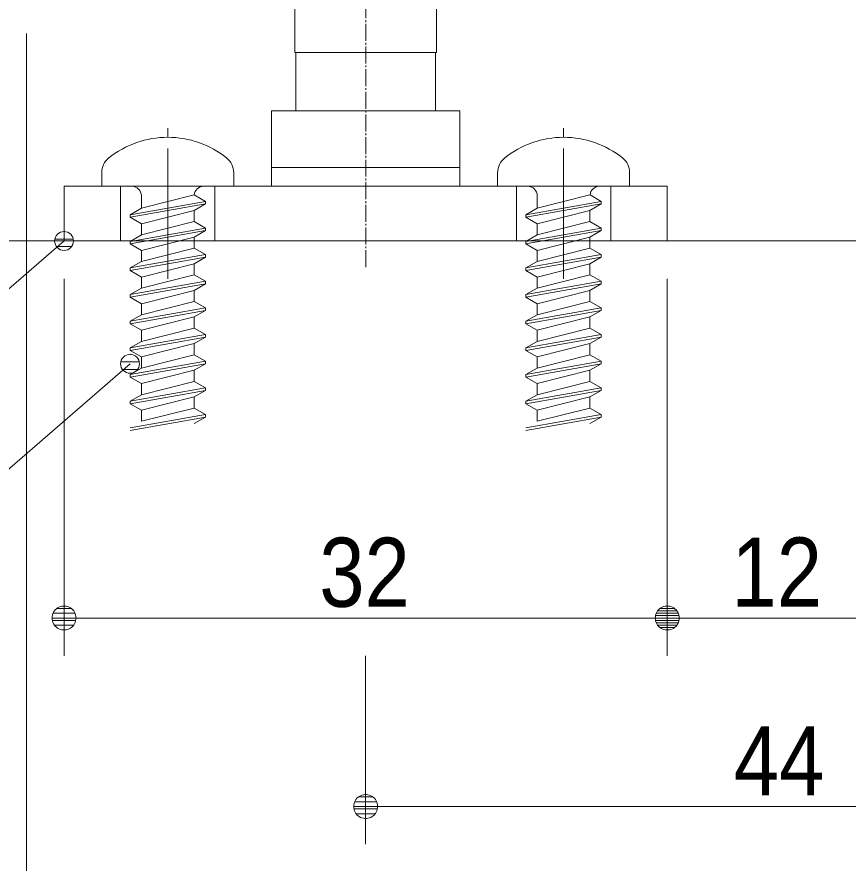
# Model space of a CAD drawing. Units: millimetres, scale not verified, with parts at other scales. Extents: x -6062 to 6062, y -3045 to 3045.
# Drawn here: x 275.7 to 716.6, y -2280 to -1831.2 of the extents above; entities that cross this region are included whole.
import ezdxf
from ezdxf.enums import TextEntityAlignment as Align

# ---------------------------------------------------------------- set-up
doc = ezdxf.new("R2010")
doc.units = ezdxf.units.MM
doc.header["$LTSCALE"] = 20
doc.linetypes.add('CHAIN2', pattern=[12, 9, -1, 1, -1])
for name, color, linetype, lineweight in [('0-1_0', 7, 'Continuous', 9), ('0-2_2寸法-1', 7, 'Continuous', 9), ('0-3_2寸法-3', 7, 'Continuous', 9), ('0-4_3一般', 7, 'Continuous', 9)]:
    doc.layers.add(name, color=color, linetype=linetype, lineweight=lineweight)
doc.styles.add('ＭＳ Ｐゴシック', font='')
doc.styles.get('ＭＳ Ｐゴシック').set_extended_font_data('MS PGothic')

# ---------------------------------------------------------------- blocks, each defined once
blk = doc.blocks.new('_Dot')
at = {"layer": '0-1_0'}
for p, q in [((-10, 0), (-20, 0)), ((9.78, 2), (-9.78, 2)), ((7.99, 6), (-7.99, 6)), ((9.16, -3.98), (-9.16, -3.98)), ((6, -7.98), (-6, -7.98))]:
    blk.add_line(p, q, dxfattribs=at)
for points in [[(10, 0), (9.92, 1.25), (9.69, 2.49), (9.3, 3.68), (8.76, 4.82), (8.09, 5.88), (7.29, 6.85), (6.37, 7.71), (5.36, 8.44), (4.26, 9.05), (3.09, 9.51), (1.87, 9.82), (0.63, 9.98), (-0.63, 9.98), (-1.87, 9.82), (-3.09, 9.51), (-4.26, 9.05), (-5.36, 8.44), (-6.37, 7.71), (-7.29, 6.85), (-8.09, 5.88), (-8.76, 4.82), (-9.3, 3.68), (-9.69, 2.49), (-9.92, 1.25), (-10, 0), (0, 0)], [(-10, 0), (-9.92, -1.25), (-9.69, -2.49), (-9.3, -3.68), (-8.76, -4.82), (-8.09, -5.88), (-7.29, -6.85), (-6.37, -7.71), (-5.36, -8.44), (-4.26, -9.05), (-3.09, -9.51), (-1.87, -9.82), (-0.63, -9.98), (0.63, -9.98), (1.87, -9.82), (3.09, -9.51), (4.26, -9.05), (5.36, -8.44), (6.37, -7.71), (7.29, -6.85), (8.09, -5.88), (8.76, -4.82), (9.3, -3.68), (9.69, -2.49), (9.92, -1.25), (10, 0), (0, 0)]]:
    blk.add_lwpolyline(points, close=True, dxfattribs=at)
blk = doc.blocks.new('グループ-36')
at = {"layer": '0-4_3一般'}
blk.add_line((34163.7, -39000), (64563.7, -39000), dxfattribs=at)
blk = doc.blocks.new('グループ-56')
at = {"layer": '0-4_3一般'}
for p, q in [((47063.7, -37900), (47063.7, -37803.3)), ((46363.7, -38420), (46363.7, -38275.5)), ((47763.7, -38275.5), (47763.7, -38420)), ((47763.7, -38420), (47443.7, -38420)), ((47343.7, -38510.7), (46783.7, -38652.1)), ((47344.1, -38511), (47343.7, -38510.7)), ((47463.7, -38580), (47344.1, -38511)), ((47463.7, -38580), (46663.7, -38721.3)), ((46783.7, -38652.1), (46783.7, -38520)), ((47463.7, -38580), (47463.7, -38606.7)), ((46783.7, -38652.1), (46663.7, -38721.3)), ((46783.7, -38817.3), (47343.7, -38675.9)), ((47343.7, -38793.4), (47343.7, -38675.9)), ((46663.7, -38721.3), (46663.7, -38748)), ((46663.7, -38748), (46783.7, -38817.3)), ((47343.7, -38793.4), (46783.7, -38934.7)), ((46783.7, -38934.7), (46783.7, -38817.3)), ((47463.7, -38862.7), (47343.7, -38793.4)), ((47463.7, -38862.7), (47463.7, -38889.3)), ((46663.7, -39030.7), (47463.7, -38889.3)), ((46783.7, -38934.7), (46663.7, -39004)), ((47463.7, -38889.3), (47343.7, -38958.6)), ((47343.7, -39076.1), (47343.7, -38958.6)), ((46783.7, -39217.4), (46783.7, -39099.9)), ((47463.7, -39145.3), (46663.7, -39286.7)), ((46783.7, -39217.4), (46663.7, -39286.7)), ((47463.7, -39145.3), (47463.7, -39172)), ((46663.7, -39286.7), (46663.7, -39313.3)), ((46663.7, -39313.3), (46783.7, -39382.6)), ((46783.7, -39382.6), (47343.7, -39241.3)), ((47343.7, -39358.7), (47343.7, -39241.3)), ((47343.7, -39358.7), (46783.7, -39500.1)), ((46783.7, -39500.1), (46783.7, -39382.6)), ((47463.7, -39428), (47343.7, -39358.7)), ((46663.7, -39596), (47463.7, -39454.7)), ((47463.7, -39454.7), (47343.7, -39523.9)), ((47463.7, -39428), (47463.7, -39454.7)), ((46783.7, -39500.1), (46663.7, -39569.3)), ((47343.7, -39641.4), (47343.7, -39523.9)), ((46783.7, -39782.7), (46783.7, -39665.3)), ((47463.7, -39710.7), (46663.7, -39852)), ((47463.7, -39710.7), (47463.7, -39737.3)), ((46783.7, -39782.7), (46663.7, -39852)), ((46663.7, -39852), (46663.7, -39878.7)), ((46783.7, -39947.9), (47343.7, -39806.6)), ((47343.7, -39924.1), (47343.7, -39806.6)), ((46663.7, -39878.7), (46783.7, -39947.9)), ((47343.7, -39924.1), (46783.7, -40065.4)), ((47463.7, -39993.3), (47343.7, -39924.1)), ((46663.7, -40161.3), (47463.7, -40020)), ((46783.7, -40065.4), (46783.7, -39947.9)), ((47463.7, -40020), (47343.7, -40089.3)), ((47463.7, -39993.3), (47463.7, -40020)), ((46783.7, -40065.4), (46663.7, -40134.7)), ((47343.7, -40206.7), (47343.7, -40089.3)), ((47343.7, -40206.7), (46783.7, -40348.1)), ((47463.7, -40276), (47343.7, -40206.7)), ((47463.7, -40276), (46663.7, -40417.3)), ((46783.7, -40348.1), (46783.7, -40230.6)), ((47463.7, -40302.7), (47343.7, -40371.9)), ((47463.7, -40276), (47463.7, -40302.7)), ((46783.7, -40348.1), (46663.7, -40417.3)), ((46783.7, -40513.3), (47343.7, -40371.9)), ((47343.7, -40489.4), (47343.7, -40371.9)), ((46663.7, -40444), (46783.7, -40513.3)), ((47463.7, -40558.7), (47343.7, -40489.4)), ((47463.7, -40558.7), (47463.7, -40585.3)), ((47463.7, -40558.7), (47463.7, -40585.3)), ((47463.7, -40558.7), (47463.7, -40585.3)), ((46663.7, -40726.7), (47463.7, -40585.3)), ((46663.7, -40726.7), (47463.7, -40585.3)), ((46783.7, -40630.7), (46663.7, -40700)), ((47463.7, -40585.3), (47343.7, -40654.6)), ((47463.7, -40585.3), (47343.7, -40654.6)), ((47463.7, -40585.3), (47343.7, -40654.6)), ((47463.7, -40585.3), (47343.7, -40654.6)), ((47463.7, -40585.3), (47343.7, -40654.6)), ((47463.7, -40585.3), (47343.7, -40654.6)), ((47343.7, -40772.1), (47343.7, -40654.6)), ((47463.7, -40841.3), (46663.7, -40982.7)), ((47463.7, -40841.3), (47463.7, -40868))]:
    blk.add_line(p, q, dxfattribs=at)
for points in [[(47443.7, -38420), (46683.7, -38420), (46363.7, -38420)], [(46663.7, -38748), (47463.7, -38606.7), (47343.7, -38675.9)], [(47463.7, -38862.7), (46663.7, -39004), (46663.7, -39030.7)], [(46663.7, -39030.7), (46783.7, -39099.9), (47343.7, -38958.6)], [(47463.7, -39145.3), (47343.7, -39076.1), (46783.7, -39217.4)], [(46663.7, -39313.3), (47463.7, -39172), (47343.7, -39241.3)], [(47463.7, -39428), (46663.7, -39569.3), (46663.7, -39596)], [(46663.7, -39596), (46783.7, -39665.3), (47343.7, -39523.9)], [(47463.7, -39710.7), (47343.7, -39641.4), (46783.7, -39782.7)], [(46663.7, -39878.7), (47463.7, -39737.3), (47343.7, -39806.6)], [(47463.7, -39993.3), (46663.7, -40134.7), (46663.7, -40161.3)], [(46663.7, -40161.3), (46783.7, -40230.6), (47343.7, -40089.3)], [(46663.7, -40444), (47463.7, -40302.7), (47343.7, -40371.9)], [(46663.7, -40417.3), (46663.7, -40444), (47463.7, -40302.7), (47343.7, -40371.9)], [(47463.7, -40558.7), (46663.7, -40700), (46663.7, -40726.7)], [(47343.7, -40489.4), (46783.7, -40630.7), (46783.7, -40513.3)], [(46663.7, -40726.7), (46783.7, -40795.9), (47343.7, -40654.6)], [(47463.7, -40841.3), (47343.7, -40772.1), (46783.7, -40913.4), (46783.7, -40795.9)], [(46663.7, -41009.3), (47463.7, -40868), (47343.7, -40937.3)]]:
    blk.add_lwpolyline(points, dxfattribs=at)
for centre, radius, start, end in [((47063.7, -38900), 1000, 109.34109, 128.68219), ((47063.7, -38900), 1000, 90, 109.34109), ((47063.7, -38900), 1000, 70.65891, 90), ((47063.7, -38900), 1000, 51.31781, 70.65891), ((46563.7, -38275.5), 200, 128.68219, 154.34109), ((47563.7, -38275.5), 200, 25.65891, 51.31781), ((46563.7, -38275.5), 200, 154.34109, 180), ((47563.7, -38275.5), 200, 0, 25.65891), ((46683.7, -38520), 100, 45, 90), ((47443.7, -38520), 100, 90, 132.40515), ((46683.7, -38520), 100, 0, 45), ((47443.7, -38520), 100, 132.40515, 174.8103)]:
    blk.add_arc(centre, radius, start, end, dxfattribs=at)
blk = doc.blocks.new('グループ-60')
at = {"layer": '0-4_3一般'}
for p, q in [((42863.7, -37900), (42863.7, -37803.3)), ((42163.7, -38420), (42163.7, -38275.5)), ((42483.7, -38420), (42163.7, -38420)), ((43243.7, -38420), (42483.7, -38420)), ((43143.7, -38510.7), (42583.7, -38652.1)), ((43144.1, -38511), (43143.7, -38510.7)), ((43263.7, -38580), (43144.1, -38511)), ((42583.7, -38652.1), (42583.7, -38520)), ((43263.7, -38580), (43263.7, -38606.7)), ((42463.7, -38748), (43263.7, -38606.7)), ((42583.7, -38652.1), (42463.7, -38721.3)), ((43263.7, -38606.7), (43143.7, -38675.9)), ((43143.7, -38793.4), (43143.7, -38675.9)), ((43263.7, -38862.7), (42463.7, -39004)), ((42583.7, -38934.7), (42583.7, -38817.3)), ((43263.7, -38862.7), (43263.7, -38889.3)), ((42583.7, -38934.7), (42463.7, -39004)), ((42583.7, -39099.9), (43143.7, -38958.6)), ((43143.7, -39076.1), (43143.7, -38958.6)), ((42463.7, -39004), (42463.7, -39030.7)), ((42463.7, -39030.7), (42583.7, -39099.9)), ((43143.7, -39076.1), (42583.7, -39217.4)), ((42583.7, -39217.4), (42583.7, -39099.9)), ((43263.7, -39145.3), (43143.7, -39076.1)), ((42463.7, -39313.3), (43263.7, -39172)), ((42583.7, -39217.4), (42463.7, -39286.7)), ((43263.7, -39172), (43143.7, -39241.3)), ((43263.7, -39145.3), (43263.7, -39172)), ((43143.7, -39358.7), (43143.7, -39241.3)), ((42583.7, -39500.1), (42583.7, -39382.6)), ((43263.7, -39428), (42463.7, -39569.3)), ((43263.7, -39428), (43263.7, -39454.7)), ((42583.7, -39500.1), (42463.7, -39569.3)), ((42463.7, -39569.3), (42463.7, -39596)), ((42583.7, -39665.3), (43143.7, -39523.9)), ((43143.7, -39641.4), (43143.7, -39523.9)), ((42463.7, -39596), (42583.7, -39665.3)), ((43143.7, -39641.4), (42583.7, -39782.7)), ((42583.7, -39782.7), (42583.7, -39665.3)), ((43263.7, -39710.7), (43143.7, -39641.4)), ((42463.7, -39878.7), (43263.7, -39737.3)), ((43263.7, -39737.3), (43143.7, -39806.6)), ((43263.7, -39710.7), (43263.7, -39737.3)), ((42583.7, -39782.7), (42463.7, -39852)), ((43143.7, -39924.1), (43143.7, -39806.6)), ((43263.7, -39993.3), (42463.7, -40134.7)), ((42583.7, -40065.4), (42583.7, -39947.9)), ((43263.7, -39993.3), (43263.7, -40020)), ((42583.7, -40065.4), (42463.7, -40134.7)), ((42583.7, -40230.6), (43143.7, -40089.3)), ((43143.7, -40206.7), (43143.7, -40089.3)), ((42463.7, -40134.7), (42463.7, -40161.3)), ((42463.7, -40161.3), (42583.7, -40230.6)), ((43263.7, -40276), (43143.7, -40206.7)), ((43263.7, -40276), (42463.7, -40417.3)), ((42463.7, -40444), (43263.7, -40302.7)), ((42463.7, -40444), (43263.7, -40302.7)), ((43263.7, -40302.7), (43143.7, -40371.9)), ((43263.7, -40302.7), (43143.7, -40371.9)), ((43263.7, -40302.7), (43143.7, -40371.9)), ((43263.7, -40276), (43263.7, -40302.7)), ((42583.7, -40348.1), (42463.7, -40417.3)), ((43143.7, -40489.4), (43143.7, -40371.9)), ((42463.7, -40417.3), (42463.7, -40444)), ((43263.7, -40558.7), (42463.7, -40700)), ((43143.7, -40489.4), (42583.7, -40630.7)), ((42583.7, -40630.7), (42583.7, -40513.3)), ((43263.7, -40558.7), (43143.7, -40489.4)), ((43263.7, -40558.7), (43263.7, -40585.3)), ((43263.7, -40558.7), (43263.7, -40585.3)), ((42583.7, -40630.7), (42463.7, -40700)), ((42583.7, -40795.9), (43143.7, -40654.6)), ((43263.7, -40585.3), (43143.7, -40654.6)), ((43263.7, -40585.3), (43143.7, -40654.6)), ((43263.7, -40585.3), (43143.7, -40654.6)), ((43143.7, -40772.1), (43143.7, -40654.6)), ((42463.7, -40700), (42463.7, -40726.7)), ((42463.7, -40726.7), (42583.7, -40795.9)), ((43263.7, -40841.3), (42463.7, -40982.7)), ((43143.7, -40772.1), (42583.7, -40913.4)), ((42583.7, -40913.4), (42583.7, -40795.9)), ((43263.7, -40841.3), (43143.7, -40772.1)), ((43263.7, -40841.3), (43263.7, -40868)), ((42463.7, -41009.3), (43263.7, -40868)), ((43263.7, -40868), (43143.7, -40937.3))]:
    blk.add_line(p, q, dxfattribs=at)
for points in [[(43563.7, -38275.5), (43563.7, -38420), (43243.7, -38420)], [(43263.7, -38580), (42463.7, -38721.3), (42463.7, -38748)], [(42463.7, -38748), (42583.7, -38817.3), (43143.7, -38675.9)], [(43263.7, -38862.7), (43143.7, -38793.4), (42583.7, -38934.7)], [(42463.7, -39030.7), (43263.7, -38889.3), (43143.7, -38958.6)], [(43263.7, -39145.3), (42463.7, -39286.7), (42463.7, -39313.3)], [(42463.7, -39313.3), (42583.7, -39382.6), (43143.7, -39241.3)], [(43263.7, -39428), (43143.7, -39358.7), (42583.7, -39500.1)], [(42463.7, -39596), (43263.7, -39454.7), (43143.7, -39523.9)], [(43263.7, -39710.7), (42463.7, -39852), (42463.7, -39878.7)], [(42463.7, -39878.7), (42583.7, -39947.9), (43143.7, -39806.6)], [(43263.7, -39993.3), (43143.7, -39924.1), (42583.7, -40065.4)], [(42463.7, -40161.3), (43263.7, -40020), (43143.7, -40089.3)], [(43143.7, -40206.7), (42583.7, -40348.1), (42583.7, -40230.6)], [(42463.7, -40444), (42583.7, -40513.3), (43143.7, -40371.9)], [(43263.7, -40558.7), (43263.7, -40585.3), (43143.7, -40654.6)], [(42463.7, -40726.7), (43263.7, -40585.3), (43143.7, -40654.6)], [(42463.7, -40726.7), (43263.7, -40585.3), (43143.7, -40654.6)]]:
    blk.add_lwpolyline(points, dxfattribs=at)
for centre, radius, start, end in [((42863.7, -38900), 1000, 109.34109, 128.68219), ((42863.7, -38900), 1000, 90, 109.34109), ((42863.7, -38900), 1000, 70.65891, 90), ((42863.7, -38900), 1000, 51.31781, 70.65891), ((42363.7, -38275.5), 200, 128.68219, 154.34109), ((43363.7, -38275.5), 200, 25.65891, 51.31781), ((42363.7, -38275.5), 200, 154.34109, 180), ((43363.7, -38275.5), 200, 0, 25.65891), ((42483.7, -38520), 100, 45, 90), ((43243.7, -38520), 100, 90, 132.40515), ((42483.7, -38520), 100, 0, 45), ((43243.7, -38520), 100, 132.40515, 174.8103)]:
    blk.add_arc(centre, radius, start, end, dxfattribs=at)
blk = doc.blocks.new('グループ-64')
at = {"layer": '0-4_3一般'}
for p, q in [((45613.7, -34500), (44313.7, -34500)), ((45713.7, -37000), (45713.7, -34600))]:
    blk.add_line(p, q, dxfattribs=at)
blk.add_lwpolyline([(44213.7, -34600), (44213.7, -37000), (45713.7, -37000)], dxfattribs=at)
for centre, start, end in [((44313.7, -34600), 135, 180), ((44313.7, -34600), 90, 135), ((45613.7, -34600), 45, 90), ((45613.7, -34600), 0, 45)]:
    blk.add_arc(centre, 100, start, end, dxfattribs=at)
blk = doc.blocks.new('グループ-65')
at = {"layer": '0-4_3一般', "linetype": 'CHAIN2'}
blk.add_line((44963.7, -39277.5), (44963.7, -29158.5), dxfattribs=at)
at = {"layer": '0-4_3一般'}
for p, q in [((45703.7, -37000), (44223.7, -37000)), ((44223.7, -37000), (44223.7, -37620)), ((45703.7, -37000), (45703.7, -37620)), ((43963.7, -38220), (43963.7, -37620)), ((45363.7, -37620), (45963.7, -37620)), ((45963.7, -38220), (45963.7, -37620)), ((45963.7, -38220), (43963.7, -38220))]:
    blk.add_line(p, q, dxfattribs=at)
blk.add_lwpolyline([(43963.7, -37620), (44563.7, -37620), (45363.7, -37620)], dxfattribs=at)
blk = doc.blocks.new('グループ-66')
at = {"layer": '0-4_3一般'}
for p, q in [((42863.7, -39400), (42863.7, -38020)), ((47063.7, -39400), (47063.7, -38020)), ((43963.7, -38220), (43963.7, -38420)), ((45963.7, -38220), (43963.7, -38220)), ((45963.7, -38420), (45963.7, -38220)), ((41763.7, -38420), (48163.7, -38420)), ((41763.7, -39000), (41763.7, -38420)), ((42363.7, -39000), (42363.7, -38420)), ((43363.7, -38420), (43363.7, -39000)), ((46563.7, -39000), (46563.7, -38420)), ((47563.7, -38420), (47563.7, -39000)), ((48163.7, -38420), (48163.7, -39000)), ((48163.7, -39000), (41763.7, -39000))]:
    blk.add_line(p, q, dxfattribs=at)
for name in ['グループ-65', 'グループ-64']:
    blk.add_blockref(name, (0, 0), dxfattribs=at)
blk = doc.blocks.new('グループ-69')
at = {"layer": '0-4_3一般'}
for name in ['グループ-66', 'グループ-60', 'グループ-56']:
    blk.add_blockref(name, (0, 0), dxfattribs=at)
blk = doc.blocks.new('グループ-70')
at = {"layer": '0-4_3一般'}
for name in ['グループ-69', 'グループ-36']:
    blk.add_blockref(name, (0, 0), dxfattribs=at)

msp = doc.modelspace()

# ---------------------------------------------------------------- linework, layer by layer
at = {"layer": '0-2_2寸法-1'}
for p, q in [((280.68, -1840), (280.68, -2370)), ((300.68, -1970), (300.68, -2170)), ((620.68, -1970), (620.68, -2170)), ((620.68, -1970), (620.68, -2170)), ((607.97, -2150), (313.4, -2150)), ((633.4, -2150), (727.97, -2150)), ((460.68, -2170), (460.68, -2270)), ((887.97, -2250), (473.4, -2250))]:
    msp.add_line(p, q, dxfattribs=at)
at = {"layer": '0-3_2寸法-3'}
for p, q in [((300.85, -1945.01), (300.52, -1945.01)), ((300.85, -1945.01), (300.52, -1945.01)), ((305.58, -1949.01), (295.79, -1949.01)), ((304.68, -1953.01), (296.69, -1953.01)), ((335.85, -2010.14), (335.52, -2010.14)), ((335.85, -2010.14), (335.52, -2010.14)), ((340.58, -2014.14), (330.79, -2014.14)), ((339.68, -2018.14), (331.69, -2018.14))]:
    msp.add_line(p, q, dxfattribs=at)
for points in [[(300.68, -1950), (185.21, -2050), (-130.8, -2050)], [(335.68, -2015.13), (179.95, -2150), (-106.35, -2150)]]:
    msp.add_lwpolyline(points, dxfattribs=at)
for centre in [(300.68, -1950), (300.68, -1950), (335.68, -2015.13), (335.68, -2015.13)]:
    msp.add_circle(centre, 5.01, dxfattribs=at)

# ---------------------------------------------------------------- block references
at = {"layer": '0-2_2寸法-1', "xscale": 0.6356201, "yscale": 0.6356201, "rotation": 180}
for p in [(300.68, -2150), (620.68, -2150), (460.68, -2250)]:
    msp.add_blockref('_Dot', p, dxfattribs=at)
at = {"layer": '0-2_2寸法-1', "xscale": 0.6356201, "yscale": 0.6356201}
msp.add_blockref('_Dot', (620.68, -2150), dxfattribs=at)
at = {"layer": '0-4_3一般', "xscale": 0.05, "yscale": 0.05}
msp.add_blockref('グループ-70', (-1787.5, 0), dxfattribs=at)

# ---------------------------------------------------------------- texts
at = {"layer": '0-2_2寸法-1', "style": 'ＭＳ Ｐゴシック', "width": 0.9}
for s, p in [('32', (436.09, -2155.06)), ('12', (654.76, -2154.96)), ('44', (655.99, -2255.06))]:
    msp.add_text(s, height=36.66, dxfattribs=at).set_placement(p, align=Align.BOTTOM_LEFT)

doc.saveas('drawing.dxf')
